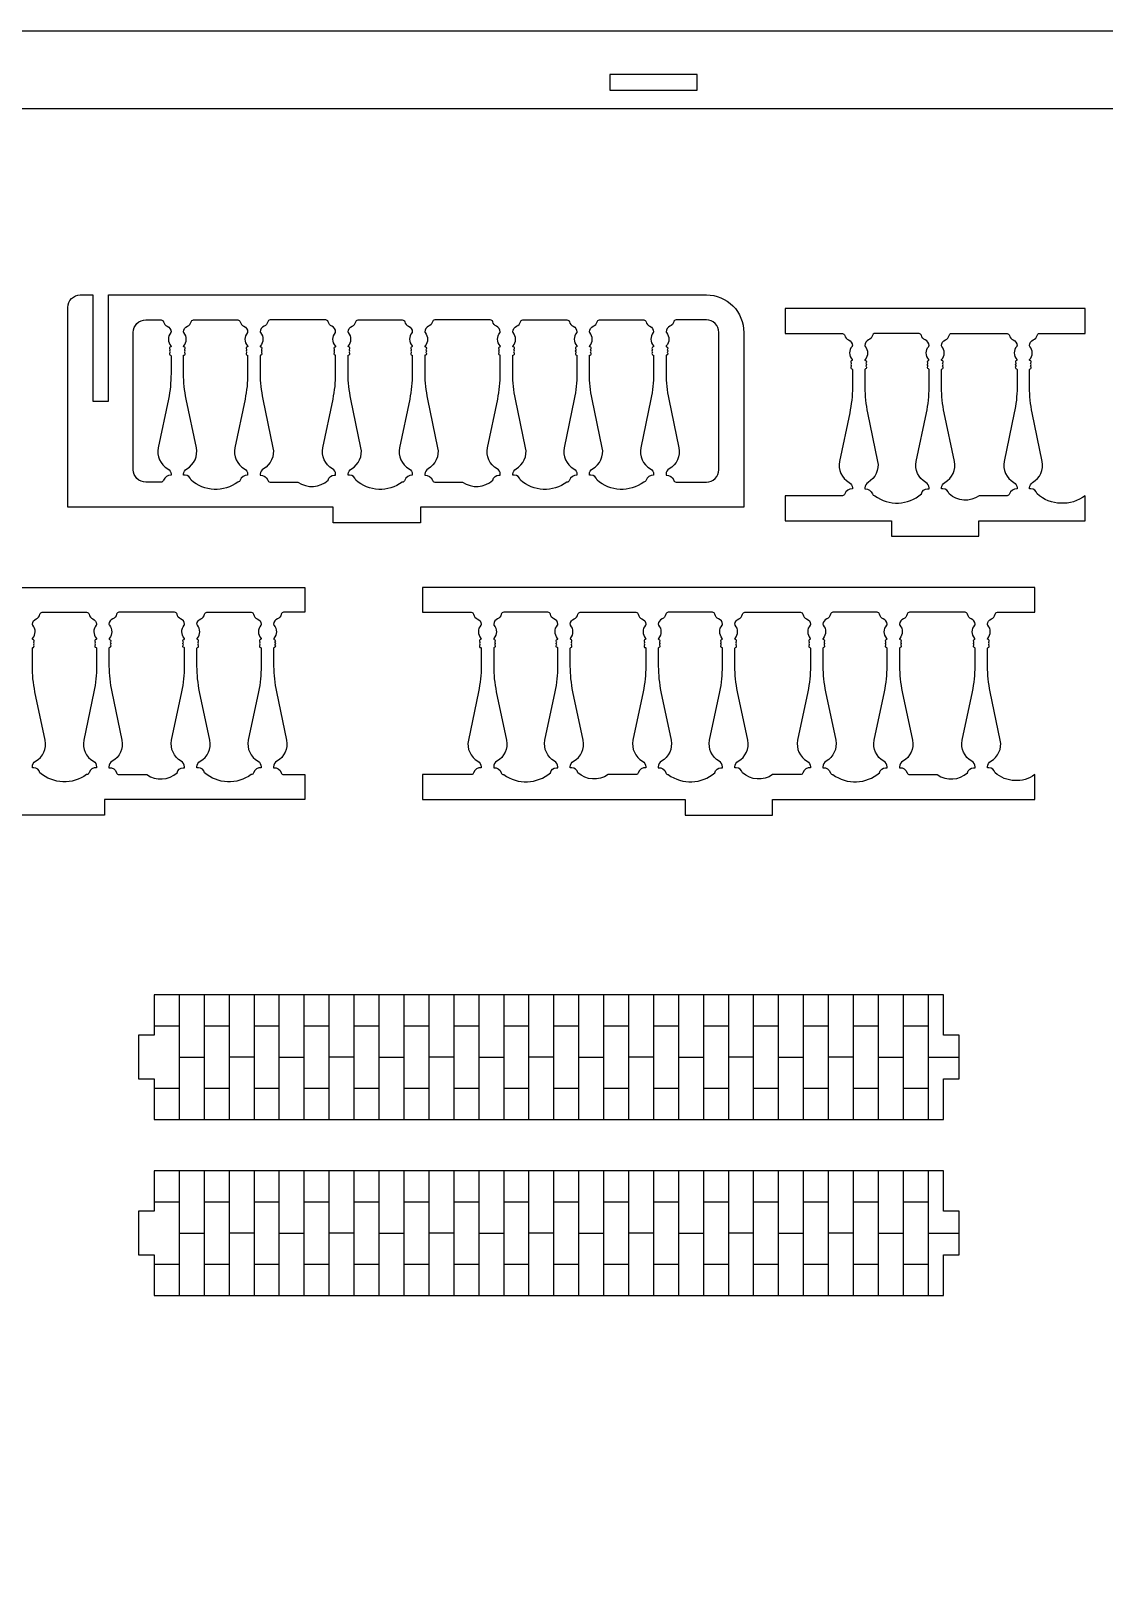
# Model space of a CAD drawing. Extents: x 9656 to 9770, y 1091 to 1154.
# Drawn here: x 9693.84 to 9702.44, y 1126.29 to 1138.64 of the extents above; entities that cross this region are included whole.
import ezdxf

# ---------------------------------------------------------------- set-up
doc = ezdxf.new("R2010")
doc.units = 0
doc.header["$MEASUREMENT"] = 0
doc.layers.add('LAYER_1', color=18, linetype='CONTINUOUS')

msp = doc.modelspace()

# ---------------------------------------------------------------- linework, layer by layer
at = {"layer": 'LAYER_1'}
for points in [[(9686.142, 1138.014), (9686.142, 1126.289), (9685.517, 1126.289), (9685.517, 1138.639), (9712.142, 1138.639), (9712.142, 1126.289), (9711.517, 1126.289), (9711.517, 1138.014)], [(9698.48, 1138.164), (9699.18, 1138.164), (9699.18, 1138.289), (9698.48, 1138.289)], [(9701.155, 1130.916), (9694.83, 1130.916), (9694.83, 1130.591), (9694.705, 1130.591), (9694.705, 1130.241), (9694.83, 1130.241), (9694.83, 1129.916), (9701.155, 1129.916), (9701.155, 1130.241), (9701.28, 1130.241), (9701.28, 1130.591), (9701.155, 1130.591)], [(9701.155, 1129.506), (9694.83, 1129.506), (9694.83, 1129.181), (9694.705, 1129.181), (9694.705, 1128.831), (9694.83, 1128.831), (9694.83, 1128.506), (9701.155, 1128.506), (9701.155, 1128.831), (9701.28, 1128.831), (9701.28, 1129.181), (9701.155, 1129.181)]]:
    msp.add_lwpolyline(points, close=True, dxfattribs=at)
for points in [[(9694.238, 1136.523), (9694.338, 1136.523), (9694.338, 1135.673), (9694.463, 1135.673), (9694.463, 1136.523), (9699.254, 1136.523, -0.414214), (9699.554, 1136.223), (9699.554, 1134.823), (9696.963, 1134.823), (9696.963, 1134.698), (9696.263, 1134.698), (9696.263, 1134.823), (9694.138, 1134.823), (9694.138, 1136.423, -0.414214)], [(9702.29, 1134.714), (9702.29, 1134.914, -0.352171), (9701.903, 1134.929, 0.352171), (9701.854, 1134.969), (9701.843, 1134.969), (9701.843, 1134.977, -0.272519), (9701.868, 1135.021, 0.328849), (9701.945, 1135.189), (9701.864, 1135.578, -0.051698), (9701.843, 1135.783), (9701.843, 1135.926, -0.366837), (9701.847, 1135.931, 0.600564), (9701.853, 1135.95, -0.39765), (9701.853, 1135.957, 0.39765), (9701.853, 1135.972, -0.39765), (9701.853, 1135.979, 0.594353), (9701.847, 1135.997, -0.584261), (9701.844, 1136.005, 0.375636), (9701.845, 1136.111, -0.187098), (9701.843, 1136.118, -0.294683), (9701.873, 1136.163, 0.244569), (9701.903, 1136.198, -0.352171), (9701.923, 1136.214), (9702.29, 1136.214), (9702.29, 1136.414), (9699.886, 1136.414), (9699.886, 1136.214), (9700.344, 1136.214, -0.352171), (9700.363, 1136.198, 0.244569), (9700.393, 1136.163, -0.294683), (9700.424, 1136.118, -0.187098), (9700.421, 1136.111, 0.375636), (9700.422, 1136.005, -0.584261), (9700.419, 1135.997, 0.594353), (9700.413, 1135.979, -0.39765), (9700.413, 1135.972, 0.39765), (9700.413, 1135.957, -0.39765), (9700.413, 1135.95, 0.600564), (9700.419, 1135.931, -0.366837), (9700.424, 1135.926), (9700.424, 1135.783, -0.051698), (9700.402, 1135.578), (9700.321, 1135.189, 0.328849), (9700.398, 1135.021, -0.272519), (9700.424, 1134.977), (9700.424, 1134.969, 0.352171), (9700.363, 1134.929, -0.352171), (9700.344, 1134.914), (9699.886, 1134.914), (9699.886, 1134.714), (9700.738, 1134.714), (9700.738, 1134.589), (9701.438, 1134.589), (9701.438, 1134.714)], [(9694.94, 1135.13, -0.272519), (9694.965, 1135.087), (9694.965, 1135.078, 0.352171), (9694.905, 1135.039, -0.352171), (9694.885, 1135.023), (9694.763, 1135.023, -0.414214), (9694.663, 1135.123), (9694.663, 1136.223, -0.414214), (9694.763, 1136.323), (9694.885, 1136.323, -0.352171), (9694.905, 1136.308, 0.244569), (9694.935, 1136.272, -0.294683), (9694.965, 1136.227, -0.187098), (9694.963, 1136.221, 0.375636), (9694.964, 1136.115, -0.584261), (9694.961, 1136.106, 0.594353), (9694.955, 1136.088, -0.39765), (9694.955, 1136.081, 0.39765), (9694.955, 1136.066, -0.39765), (9694.955, 1136.059, 0.600564), (9694.961, 1136.041, -0.366837), (9694.965, 1136.036), (9694.965, 1135.893, -0.051698), (9694.944, 1135.688), (9694.863, 1135.299, 0.328849)], [(9695.5, 1136.323, -0.352171), (9695.519, 1136.308, 0.244569), (9695.549, 1136.272, -0.294683), (9695.579, 1136.227, -0.187098), (9695.577, 1136.221, 0.375636), (9695.578, 1136.115, -0.584261), (9695.575, 1136.106, 0.594353), (9695.569, 1136.088, -0.39765), (9695.569, 1136.081, 0.39765), (9695.569, 1136.066, -0.39765), (9695.569, 1136.059, 0.600564), (9695.575, 1136.041, -0.366837), (9695.579, 1136.036), (9695.579, 1135.893, -0.051698), (9695.558, 1135.688), (9695.477, 1135.299, 0.328849), (9695.554, 1135.13, -0.272519), (9695.579, 1135.087), (9695.579, 1135.078, 0.352171), (9695.519, 1135.039, -0.352171), (9695.5, 1135.023, -0.352171), (9695.126, 1135.039, 0.352171), (9695.077, 1135.078), (9695.065, 1135.078), (9695.065, 1135.087, -0.272519), (9695.091, 1135.13, 0.328849), (9695.168, 1135.299), (9695.087, 1135.688, -0.051698), (9695.065, 1135.893), (9695.065, 1136.036, -0.366837), (9695.069, 1136.041, 0.600564), (9695.076, 1136.059, -0.39765), (9695.076, 1136.066, 0.39765), (9695.076, 1136.081, -0.39765), (9695.076, 1136.088, 0.594353), (9695.07, 1136.106, -0.584261), (9695.067, 1136.115, 0.375636), (9695.068, 1136.221, -0.187098), (9695.065, 1136.227, -0.294683), (9695.096, 1136.272, 0.244569), (9695.126, 1136.308, -0.352171), (9695.145, 1136.323)], [(9695.982, 1135.023, 0.352171), (9696.224, 1135.039, -0.352171), (9696.273, 1135.078), (9696.284, 1135.078), (9696.284, 1135.087, 0.272519), (9696.259, 1135.13, -0.328849), (9696.181, 1135.299), (9696.263, 1135.688, 0.051698), (9696.284, 1135.893), (9696.284, 1136.036, 0.366837), (9696.28, 1136.041, -0.600564), (9696.274, 1136.059, 0.39765), (9696.274, 1136.066, -0.39765), (9696.274, 1136.081, 0.39765), (9696.274, 1136.088, -0.594353), (9696.28, 1136.106, 0.584261), (9696.283, 1136.115, -0.375636), (9696.282, 1136.221, 0.187098), (9696.284, 1136.227, 0.294683), (9696.254, 1136.272, -0.244569), (9696.224, 1136.308, 0.352171), (9696.204, 1136.323), (9695.759, 1136.323, 0.352171), (9695.74, 1136.308, -0.244569), (9695.71, 1136.272, 0.294683), (9695.679, 1136.227, 0.187098), (9695.682, 1136.221, -0.375636), (9695.681, 1136.115, 0.584261), (9695.684, 1136.106, -0.594353), (9695.69, 1136.088, 0.39765), (9695.69, 1136.081, -0.39765), (9695.69, 1136.066, 0.39765), (9695.69, 1136.059, -0.600564), (9695.684, 1136.041, 0.366837), (9695.679, 1136.036), (9695.679, 1135.893, 0.051698), (9695.701, 1135.688), (9695.782, 1135.299, -0.328849), (9695.705, 1135.13, 0.272519), (9695.679, 1135.087), (9695.679, 1135.078, -0.352171), (9695.74, 1135.039, 0.352171), (9695.759, 1135.023)], [(9696.818, 1136.323, -0.352171), (9696.838, 1136.308, 0.244569), (9696.868, 1136.272, -0.294683), (9696.898, 1136.227, -0.187098), (9696.896, 1136.221, 0.375636), (9696.897, 1136.115, -0.584261), (9696.894, 1136.106, 0.594353), (9696.888, 1136.088, -0.39765), (9696.888, 1136.081, 0.39765), (9696.888, 1136.066, -0.39765), (9696.888, 1136.059, 0.600564), (9696.894, 1136.041, -0.366837), (9696.898, 1136.036), (9696.898, 1135.893, -0.051698), (9696.877, 1135.688), (9696.796, 1135.299, 0.328849), (9696.873, 1135.13, -0.272519), (9696.898, 1135.087), (9696.898, 1135.078, 0.352171), (9696.838, 1135.039, -0.352171), (9696.818, 1135.023, -0.352171), (9696.445, 1135.039, 0.352171), (9696.396, 1135.078), (9696.384, 1135.078), (9696.384, 1135.087, -0.272519), (9696.41, 1135.13, 0.328849), (9696.487, 1135.299), (9696.406, 1135.688, -0.051698), (9696.384, 1135.893), (9696.384, 1136.036, -0.366837), (9696.388, 1136.041, 0.600564), (9696.395, 1136.059, -0.39765), (9696.395, 1136.066, 0.39765), (9696.395, 1136.081, -0.39765), (9696.395, 1136.088, 0.594353), (9696.389, 1136.106, -0.584261), (9696.386, 1136.115, 0.375636), (9696.387, 1136.221, -0.187098), (9696.384, 1136.227, -0.294683), (9696.415, 1136.272, 0.244569), (9696.445, 1136.308, -0.352171), (9696.464, 1136.323)], [(9697.301, 1135.023, 0.352171), (9697.543, 1135.039, -0.352171), (9697.592, 1135.078), (9697.603, 1135.078), (9697.603, 1135.087, 0.272519), (9697.577, 1135.13, -0.328849), (9697.5, 1135.299), (9697.582, 1135.688, 0.051698), (9697.603, 1135.893), (9697.603, 1136.036, 0.366837), (9697.599, 1136.041, -0.600564), (9697.593, 1136.059, 0.39765), (9697.593, 1136.066, -0.39765), (9697.593, 1136.081, 0.39765), (9697.593, 1136.088, -0.594353), (9697.599, 1136.106, 0.584261), (9697.602, 1136.115, -0.375636), (9697.601, 1136.221, 0.187098), (9697.603, 1136.227, 0.294683), (9697.572, 1136.272, -0.244569), (9697.543, 1136.308, 0.352171), (9697.523, 1136.323), (9697.078, 1136.323, 0.352171), (9697.059, 1136.308, -0.244569), (9697.029, 1136.272, 0.294683), (9696.998, 1136.227, 0.187098), (9697.001, 1136.221, -0.375636), (9697, 1136.115, 0.584261), (9697.003, 1136.106, -0.594353), (9697.009, 1136.088, 0.39765), (9697.009, 1136.081, -0.39765), (9697.009, 1136.066, 0.39765), (9697.009, 1136.059, -0.600564), (9697.003, 1136.041, 0.366837), (9696.998, 1136.036), (9696.998, 1135.893, 0.051698), (9697.02, 1135.688), (9697.101, 1135.299, -0.328849), (9697.024, 1135.13, 0.272519), (9696.998, 1135.087), (9696.998, 1135.078, -0.352171), (9697.059, 1135.039, 0.352171), (9697.078, 1135.023)], [(9698.157, 1136.308, 0.244569), (9698.187, 1136.272, -0.294683), (9698.217, 1136.227, -0.187098), (9698.215, 1136.221, 0.375636), (9698.216, 1136.115, -0.584261), (9698.213, 1136.106, 0.594353), (9698.207, 1136.088, -0.39765), (9698.207, 1136.081, 0.39765), (9698.207, 1136.066, -0.39765), (9698.207, 1136.059, 0.600564), (9698.213, 1136.041, -0.366837), (9698.217, 1136.036), (9698.217, 1135.893, -0.051698), (9698.196, 1135.688), (9698.115, 1135.299, 0.328849), (9698.192, 1135.13, -0.272519), (9698.217, 1135.087), (9698.217, 1135.078, 0.352171), (9698.157, 1135.039, -0.352171), (9698.137, 1135.023, -0.352171), (9697.764, 1135.039, 0.352171), (9697.715, 1135.078), (9697.703, 1135.078), (9697.703, 1135.087, -0.272519), (9697.729, 1135.13, 0.328849), (9697.806, 1135.299), (9697.724, 1135.688, -0.051698), (9697.703, 1135.893), (9697.703, 1136.036, -0.366837), (9697.707, 1136.041, 0.600564), (9697.714, 1136.059, -0.39765), (9697.714, 1136.066, 0.39765), (9697.714, 1136.081, -0.39765), (9697.714, 1136.088, 0.594353), (9697.708, 1136.106, -0.584261), (9697.705, 1136.115, 0.375636), (9697.706, 1136.221, -0.187098), (9697.703, 1136.227, -0.294683), (9697.734, 1136.272, 0.244569), (9697.764, 1136.308, -0.352171), (9697.783, 1136.323), (9698.137, 1136.323, -0.352171)], [(9698.32, 1136.221, -0.187098), (9698.317, 1136.227, -0.294683), (9698.348, 1136.272, 0.244569), (9698.378, 1136.308, -0.352171), (9698.397, 1136.323), (9698.752, 1136.323, -0.352171), (9698.771, 1136.308, 0.244569), (9698.801, 1136.272, -0.294683), (9698.831, 1136.227, -0.187098), (9698.829, 1136.221, 0.375636), (9698.83, 1136.115, -0.584261), (9698.827, 1136.106, 0.594353), (9698.821, 1136.088, -0.39765), (9698.821, 1136.081, 0.39765), (9698.821, 1136.066, -0.39765), (9698.821, 1136.059, 0.600564), (9698.827, 1136.041, -0.366837), (9698.831, 1136.036), (9698.831, 1135.893, -0.051698), (9698.81, 1135.688), (9698.729, 1135.299, 0.328849), (9698.806, 1135.13, -0.272519), (9698.831, 1135.087), (9698.831, 1135.078, 0.352171), (9698.771, 1135.039, -0.352171), (9698.752, 1135.023, -0.352171), (9698.378, 1135.039, 0.352171), (9698.329, 1135.078), (9698.317, 1135.078), (9698.317, 1135.087, -0.272519), (9698.343, 1135.13, 0.328849), (9698.42, 1135.299), (9698.339, 1135.688, -0.051698), (9698.317, 1135.893), (9698.317, 1136.036, -0.366837), (9698.322, 1136.041, 0.600564), (9698.328, 1136.059, -0.39765), (9698.328, 1136.066, 0.39765), (9698.328, 1136.081, -0.39765), (9698.328, 1136.088, 0.594353), (9698.322, 1136.106, -0.584261), (9698.319, 1136.115, 0.375636)], [(9698.931, 1136.227, 0.187098), (9698.934, 1136.221, -0.375636), (9698.933, 1136.115, 0.584261), (9698.936, 1136.106, -0.594353), (9698.942, 1136.088, 0.39765), (9698.942, 1136.081, -0.39765), (9698.942, 1136.066, 0.39765), (9698.942, 1136.059, -0.600564), (9698.936, 1136.041, 0.366837), (9698.931, 1136.036), (9698.931, 1135.893, 0.051698), (9698.953, 1135.688), (9699.034, 1135.299, -0.328849), (9698.957, 1135.13, 0.272519), (9698.931, 1135.087), (9698.931, 1135.078, -0.352171), (9698.992, 1135.039, 0.352171), (9699.011, 1135.023), (9699.254, 1135.023, 0.414214), (9699.354, 1135.123), (9699.354, 1136.223, 0.414214), (9699.254, 1136.323), (9699.011, 1136.323, 0.352171), (9698.992, 1136.308, -0.244569), (9698.962, 1136.272, 0.294683)], [(9700.958, 1136.214), (9700.604, 1136.214, 0.352171), (9700.584, 1136.198, -0.244569), (9700.554, 1136.163, 0.294683), (9700.524, 1136.118, 0.187098), (9700.526, 1136.111, -0.375636), (9700.525, 1136.005, 0.584261), (9700.528, 1135.997, -0.594353), (9700.534, 1135.979, 0.39765), (9700.534, 1135.972, -0.39765), (9700.534, 1135.957, 0.39765), (9700.534, 1135.95, -0.600564), (9700.528, 1135.931, 0.366837), (9700.524, 1135.926), (9700.524, 1135.783, 0.051698), (9700.545, 1135.578), (9700.626, 1135.189, -0.328849), (9700.549, 1135.021, 0.272519), (9700.524, 1134.977), (9700.524, 1134.969, -0.352171), (9700.584, 1134.929, 0.352171), (9700.604, 1134.914, 0.352171), (9700.977, 1134.929, -0.352171), (9701.026, 1134.969), (9701.038, 1134.969), (9701.038, 1134.977, 0.272519), (9701.012, 1135.021, -0.328849), (9700.935, 1135.189), (9701.017, 1135.578, 0.051698), (9701.038, 1135.783), (9701.038, 1135.926, 0.366837), (9701.034, 1135.931, -0.600564), (9701.027, 1135.95, 0.39765), (9701.027, 1135.957, -0.39765), (9701.027, 1135.972, 0.39765), (9701.027, 1135.979, -0.594353), (9701.033, 1135.997, 0.584261), (9701.036, 1136.005, -0.375636), (9701.035, 1136.111, 0.187098), (9701.038, 1136.118, 0.294683), (9701.007, 1136.163, -0.244569), (9700.977, 1136.198, 0.352171)], [(9701.44, 1134.914, -0.352171), (9701.198, 1134.929, 0.352171), (9701.149, 1134.969), (9701.138, 1134.969), (9701.138, 1134.977, -0.272519), (9701.164, 1135.021, 0.328849), (9701.241, 1135.189), (9701.159, 1135.578, -0.051698), (9701.138, 1135.783), (9701.138, 1135.926, -0.366837), (9701.142, 1135.931, 0.600564), (9701.148, 1135.95, -0.39765), (9701.148, 1135.957, 0.39765), (9701.148, 1135.972, -0.39765), (9701.148, 1135.979, 0.594353), (9701.142, 1135.997, -0.584261), (9701.139, 1136.005, 0.375636), (9701.14, 1136.111, -0.187098), (9701.138, 1136.118, -0.294683), (9701.169, 1136.163, 0.244569), (9701.198, 1136.198, -0.352171), (9701.218, 1136.214), (9701.663, 1136.214, -0.352171), (9701.682, 1136.198, 0.244569), (9701.712, 1136.163, -0.294683), (9701.743, 1136.118, -0.187098), (9701.74, 1136.111, 0.375636), (9701.741, 1136.005, -0.584261), (9701.738, 1135.997, 0.594353), (9701.732, 1135.979, -0.39765), (9701.732, 1135.972, 0.39765), (9701.732, 1135.957, -0.39765), (9701.732, 1135.95, 0.600564), (9701.738, 1135.931, -0.366837), (9701.743, 1135.926), (9701.743, 1135.783, -0.051698), (9701.721, 1135.578), (9701.64, 1135.189, 0.328849), (9701.717, 1135.021, -0.272519), (9701.743, 1134.977), (9701.743, 1134.969, 0.352171), (9701.682, 1134.929, -0.352171), (9701.663, 1134.914)], [(9699.083, 1132.48), (9699.083, 1132.355), (9699.783, 1132.355), (9699.783, 1132.48), (9701.886, 1132.48), (9701.886, 1132.68, -0.352171), (9701.567, 1132.695, 0.352171), (9701.518, 1132.735), (9701.507, 1132.735), (9701.507, 1132.743, -0.272519), (9701.532, 1132.787, 0.328849), (9701.609, 1132.955), (9701.528, 1133.344, -0.051698), (9701.507, 1133.549), (9701.507, 1133.692, -0.366837), (9701.511, 1133.697, 0.600564), (9701.517, 1133.716, -0.39765), (9701.517, 1133.722, 0.39765), (9701.517, 1133.738, -0.39765), (9701.517, 1133.744, 0.594353), (9701.511, 1133.763, -0.584261), (9701.508, 1133.771, 0.375636), (9701.509, 1133.877, -0.187098), (9701.507, 1133.884, -0.294683), (9701.537, 1133.928, 0.244569), (9701.567, 1133.964, -0.352171), (9701.586, 1133.98), (9701.886, 1133.98), (9701.886, 1134.18), (9696.979, 1134.18), (9696.979, 1133.98), (9697.37, 1133.98, -0.352171), (9697.389, 1133.964, 0.244569), (9697.419, 1133.928, -0.294683), (9697.45, 1133.884, -0.187098), (9697.447, 1133.877, 0.375636), (9697.448, 1133.771, -0.584261), (9697.445, 1133.763, 0.594353), (9697.439, 1133.744, -0.39765), (9697.439, 1133.738, 0.39765), (9697.439, 1133.722, -0.39765), (9697.439, 1133.716, 0.600564), (9697.446, 1133.697, -0.366837), (9697.45, 1133.692), (9697.45, 1133.549, -0.051698), (9697.428, 1133.344), (9697.347, 1132.955, 0.328849), (9697.424, 1132.787, -0.272519), (9697.45, 1132.743), (9697.45, 1132.735, 0.352171), (9697.389, 1132.695, -0.352171), (9697.37, 1132.68), (9696.979, 1132.68), (9696.979, 1132.48)], [(9694.288, 1133.98, -0.352171), (9694.308, 1133.964, 0.244569), (9694.338, 1133.928, -0.294683), (9694.368, 1133.884, -0.187098), (9694.366, 1133.877, 0.375636), (9694.367, 1133.771, -0.584261), (9694.364, 1133.763, 0.594353), (9694.358, 1133.744, -0.39765), (9694.358, 1133.738, 0.39765), (9694.358, 1133.722, -0.39765), (9694.358, 1133.716, 0.600564), (9694.364, 1133.697, -0.366837), (9694.368, 1133.692), (9694.368, 1133.549, -0.051698), (9694.347, 1133.344), (9694.266, 1132.955, 0.328849), (9694.343, 1132.787, -0.272519), (9694.368, 1132.743), (9694.368, 1132.735, 0.352171), (9694.308, 1132.695, -0.352171), (9694.288, 1132.68, -0.352171), (9693.915, 1132.695, 0.352171), (9693.866, 1132.735), (9693.854, 1132.735), (9693.854, 1132.743, -0.272519), (9693.88, 1132.787, 0.328849), (9693.957, 1132.955), (9693.875, 1133.344, -0.051698), (9693.854, 1133.549), (9693.854, 1133.692, -0.366837), (9693.858, 1133.697, 0.600564), (9693.865, 1133.716, -0.39765), (9693.865, 1133.722, 0.39765), (9693.865, 1133.738, -0.39765), (9693.865, 1133.744, 0.594353), (9693.859, 1133.763, -0.584261), (9693.856, 1133.771, 0.375636), (9693.857, 1133.877, -0.187098), (9693.854, 1133.884, -0.294683), (9693.885, 1133.928, 0.244569), (9693.915, 1133.964, -0.352171), (9693.934, 1133.98)], [(9694.771, 1132.68, 0.352171), (9695.013, 1132.695, -0.352171), (9695.062, 1132.735), (9695.073, 1132.735), (9695.073, 1132.743, 0.272519), (9695.047, 1132.787, -0.328849), (9694.97, 1132.955), (9695.052, 1133.344, 0.051698), (9695.073, 1133.549), (9695.073, 1133.692, 0.366837), (9695.069, 1133.697, -0.600564), (9695.063, 1133.716, 0.39765), (9695.063, 1133.722, -0.39765), (9695.063, 1133.738, 0.39765), (9695.063, 1133.744, -0.594353), (9695.069, 1133.763, 0.584261), (9695.072, 1133.771, -0.375636), (9695.071, 1133.877, 0.187098), (9695.073, 1133.884, 0.294683), (9695.042, 1133.928, -0.244569), (9695.013, 1133.964, 0.352171), (9694.993, 1133.98), (9694.548, 1133.98, 0.352171), (9694.529, 1133.964, -0.244569), (9694.499, 1133.928, 0.294683), (9694.468, 1133.884, 0.187098), (9694.471, 1133.877, -0.375636), (9694.47, 1133.771, 0.584261), (9694.473, 1133.763, -0.594353), (9694.479, 1133.744, 0.39765), (9694.479, 1133.738, -0.39765), (9694.479, 1133.722, 0.39765), (9694.479, 1133.716, -0.600564), (9694.472, 1133.697, 0.366837), (9694.468, 1133.692), (9694.468, 1133.549, 0.051698), (9694.49, 1133.344), (9694.571, 1132.955, -0.328849), (9694.494, 1132.787, 0.272519), (9694.468, 1132.743), (9694.468, 1132.735, -0.352171), (9694.529, 1132.695, 0.352171), (9694.548, 1132.68)], [(9695.607, 1133.98, -0.352171), (9695.627, 1133.964, 0.244569), (9695.656, 1133.928, -0.294683), (9695.687, 1133.884, -0.187098), (9695.685, 1133.877, 0.375636), (9695.686, 1133.771, -0.584261), (9695.683, 1133.763, 0.594353), (9695.677, 1133.744, -0.39765), (9695.677, 1133.738, 0.39765), (9695.677, 1133.722, -0.39765), (9695.677, 1133.716, 0.600564), (9695.683, 1133.697, -0.366837), (9695.687, 1133.692), (9695.687, 1133.549, -0.051698), (9695.666, 1133.344), (9695.584, 1132.955, 0.328849), (9695.662, 1132.787, -0.272519), (9695.687, 1132.743), (9695.687, 1132.735, 0.352171), (9695.627, 1132.695, -0.352171), (9695.607, 1132.68, -0.352171), (9695.233, 1132.695, 0.352171), (9695.185, 1132.735), (9695.173, 1132.735), (9695.173, 1132.743, -0.272519), (9695.199, 1132.787, 0.328849), (9695.276, 1132.955), (9695.194, 1133.344, -0.051698), (9695.173, 1133.549), (9695.173, 1133.692, -0.366837), (9695.177, 1133.697, 0.600564), (9695.183, 1133.716, -0.39765), (9695.183, 1133.722, 0.39765), (9695.183, 1133.738, -0.39765), (9695.183, 1133.744, 0.594353), (9695.178, 1133.763, -0.584261), (9695.175, 1133.771, 0.375636), (9695.176, 1133.877, -0.187098), (9695.173, 1133.884, -0.294683), (9695.204, 1133.928, 0.244569), (9695.233, 1133.964, -0.352171), (9695.253, 1133.98)], [(9697.984, 1133.98), (9697.63, 1133.98, 0.352171), (9697.61, 1133.964, -0.244569), (9697.581, 1133.928, 0.294683), (9697.55, 1133.884, 0.187098), (9697.552, 1133.877, -0.375636), (9697.551, 1133.771, 0.584261), (9697.554, 1133.763, -0.594353), (9697.56, 1133.744, 0.39765), (9697.56, 1133.738, -0.39765), (9697.56, 1133.722, 0.39765), (9697.56, 1133.716, -0.600564), (9697.554, 1133.697, 0.366837), (9697.55, 1133.692), (9697.55, 1133.549, 0.051698), (9697.571, 1133.344), (9697.653, 1132.955, -0.328849), (9697.575, 1132.787, 0.272519), (9697.55, 1132.743), (9697.55, 1132.735, -0.352171), (9697.61, 1132.695, 0.352171), (9697.63, 1132.68, 0.352171), (9698.004, 1132.695, -0.352171), (9698.052, 1132.735), (9698.064, 1132.735), (9698.064, 1132.743, 0.272519), (9698.038, 1132.787, -0.328849), (9697.961, 1132.955), (9698.043, 1133.344, 0.051698), (9698.064, 1133.549), (9698.064, 1133.692, 0.366837), (9698.06, 1133.697, -0.600564), (9698.054, 1133.716, 0.39765), (9698.054, 1133.722, -0.39765), (9698.054, 1133.738, 0.39765), (9698.054, 1133.744, -0.594353), (9698.059, 1133.763, 0.584261), (9698.062, 1133.771, -0.375636), (9698.061, 1133.877, 0.187098), (9698.064, 1133.884, 0.294683), (9698.033, 1133.928, -0.244569), (9698.004, 1133.964, 0.352171)], [(9698.466, 1132.68, -0.352171), (9698.224, 1132.695, 0.352171), (9698.175, 1132.735), (9698.164, 1132.735), (9698.164, 1132.743, -0.272519), (9698.19, 1132.787, 0.328849), (9698.267, 1132.955), (9698.185, 1133.344, -0.051698), (9698.164, 1133.549), (9698.164, 1133.692, -0.366837), (9698.168, 1133.697, 0.600564), (9698.174, 1133.716, -0.39765), (9698.174, 1133.722, 0.39765), (9698.174, 1133.738, -0.39765), (9698.174, 1133.744, 0.594353), (9698.168, 1133.763, -0.584261), (9698.165, 1133.771, 0.375636), (9698.166, 1133.877, -0.187098), (9698.164, 1133.884, -0.294683), (9698.195, 1133.928, 0.244569), (9698.224, 1133.964, -0.352171), (9698.244, 1133.98), (9698.689, 1133.98, -0.352171), (9698.708, 1133.964, 0.244569), (9698.738, 1133.928, -0.294683), (9698.769, 1133.884, -0.187098), (9698.766, 1133.877, 0.375636), (9698.767, 1133.771, -0.584261), (9698.764, 1133.763, 0.594353), (9698.758, 1133.744, -0.39765), (9698.758, 1133.738, 0.39765), (9698.758, 1133.722, -0.39765), (9698.758, 1133.716, 0.600564), (9698.765, 1133.697, -0.366837), (9698.769, 1133.692), (9698.769, 1133.549, -0.051698), (9698.747, 1133.344), (9698.666, 1132.955, 0.328849), (9698.743, 1132.787, -0.272519), (9698.769, 1132.743), (9698.769, 1132.735, 0.352171), (9698.708, 1132.695, -0.352171), (9698.689, 1132.68)], [(9699.303, 1133.98), (9698.949, 1133.98, 0.352171), (9698.929, 1133.964, -0.244569), (9698.899, 1133.928, 0.294683), (9698.869, 1133.884, 0.187098), (9698.871, 1133.877, -0.375636), (9698.87, 1133.771, 0.584261), (9698.873, 1133.763, -0.594353), (9698.879, 1133.744, 0.39765), (9698.879, 1133.738, -0.39765), (9698.879, 1133.722, 0.39765), (9698.879, 1133.716, -0.600564), (9698.873, 1133.697, 0.366837), (9698.869, 1133.692), (9698.869, 1133.549, 0.051698), (9698.89, 1133.344), (9698.971, 1132.955, -0.328849), (9698.894, 1132.787, 0.272519), (9698.869, 1132.743), (9698.869, 1132.735, -0.352171), (9698.929, 1132.695, 0.352171), (9698.949, 1132.68, 0.352171), (9699.322, 1132.695, -0.352171), (9699.371, 1132.735), (9699.383, 1132.735), (9699.383, 1132.743, 0.272519), (9699.357, 1132.787, -0.328849), (9699.28, 1132.955), (9699.362, 1133.344, 0.051698), (9699.383, 1133.549), (9699.383, 1133.692, 0.366837), (9699.379, 1133.697, -0.600564), (9699.372, 1133.716, 0.39765), (9699.372, 1133.722, -0.39765), (9699.372, 1133.738, 0.39765), (9699.372, 1133.744, -0.594353), (9699.378, 1133.763, 0.584261), (9699.381, 1133.771, -0.375636), (9699.38, 1133.877, 0.187098), (9699.383, 1133.884, 0.294683), (9699.352, 1133.928, -0.244569), (9699.322, 1133.964, 0.352171)], [(9699.785, 1132.68, -0.352171), (9699.543, 1132.695, 0.352171), (9699.494, 1132.735), (9699.483, 1132.735), (9699.483, 1132.743, -0.272519), (9699.509, 1132.787, 0.328849), (9699.586, 1132.955), (9699.504, 1133.344, -0.051698), (9699.483, 1133.549), (9699.483, 1133.692, -0.366837), (9699.487, 1133.697, 0.600564), (9699.493, 1133.716, -0.39765), (9699.493, 1133.722, 0.39765), (9699.493, 1133.738, -0.39765), (9699.493, 1133.744, 0.594353), (9699.487, 1133.763, -0.584261), (9699.484, 1133.771, 0.375636), (9699.485, 1133.877, -0.187098), (9699.483, 1133.884, -0.294683), (9699.514, 1133.928, 0.244569), (9699.543, 1133.964, -0.352171), (9699.563, 1133.98), (9700.008, 1133.98, -0.352171), (9700.027, 1133.964, 0.244569), (9700.057, 1133.928, -0.294683), (9700.088, 1133.884, -0.187098), (9700.085, 1133.877, 0.375636), (9700.086, 1133.771, -0.584261), (9700.083, 1133.763, 0.594353), (9700.077, 1133.744, -0.39765), (9700.077, 1133.738, 0.39765), (9700.077, 1133.722, -0.39765), (9700.077, 1133.716, 0.600564), (9700.083, 1133.697, -0.366837), (9700.088, 1133.692), (9700.088, 1133.549, -0.051698), (9700.066, 1133.344), (9699.985, 1132.955, 0.328849), (9700.062, 1132.787, -0.272519), (9700.088, 1132.743), (9700.088, 1132.735, 0.352171), (9700.027, 1132.695, -0.352171), (9700.008, 1132.68)], [(9700.622, 1133.98), (9700.268, 1133.98, 0.352171), (9700.248, 1133.964, -0.244569), (9700.218, 1133.928, 0.294683), (9700.188, 1133.884, 0.187098), (9700.19, 1133.877, -0.375636), (9700.189, 1133.771, 0.584261), (9700.192, 1133.763, -0.594353), (9700.198, 1133.744, 0.39765), (9700.198, 1133.738, -0.39765), (9700.198, 1133.722, 0.39765), (9700.198, 1133.716, -0.600564), (9700.192, 1133.697, 0.366837), (9700.188, 1133.692), (9700.188, 1133.549, 0.051698), (9700.209, 1133.344), (9700.29, 1132.955, -0.328849), (9700.213, 1132.787, 0.272519), (9700.188, 1132.743), (9700.188, 1132.735, -0.352171), (9700.248, 1132.695, 0.352171), (9700.268, 1132.68, 0.352171), (9700.641, 1132.695, -0.352171), (9700.69, 1132.735), (9700.702, 1132.735), (9700.702, 1132.743, 0.272519), (9700.676, 1132.787, -0.328849), (9700.599, 1132.955), (9700.68, 1133.344, 0.051698), (9700.702, 1133.549), (9700.702, 1133.692, 0.366837), (9700.698, 1133.697, -0.600564), (9700.691, 1133.716, 0.39765), (9700.691, 1133.722, -0.39765), (9700.691, 1133.738, 0.39765), (9700.691, 1133.744, -0.594353), (9700.697, 1133.763, 0.584261), (9700.7, 1133.771, -0.375636), (9700.699, 1133.877, 0.187098), (9700.702, 1133.884, 0.294683), (9700.671, 1133.928, -0.244569), (9700.641, 1133.964, 0.352171)], [(9701.104, 1132.68, 0.352171), (9701.346, 1132.695, -0.352171), (9701.395, 1132.735), (9701.407, 1132.735), (9701.407, 1132.743, 0.272519), (9701.381, 1132.787, -0.328849), (9701.304, 1132.955), (9701.385, 1133.344, 0.051698), (9701.407, 1133.549), (9701.407, 1133.692, 0.366837), (9701.402, 1133.697, -0.600564), (9701.396, 1133.716, 0.39765), (9701.396, 1133.722, -0.39765), (9701.396, 1133.738, 0.39765), (9701.396, 1133.744, -0.594353), (9701.402, 1133.763, 0.584261), (9701.405, 1133.771, -0.375636), (9701.404, 1133.877, 0.187098), (9701.407, 1133.884, 0.294683), (9701.376, 1133.928, -0.244569), (9701.346, 1133.964, 0.352171), (9701.327, 1133.98), (9700.882, 1133.98, 0.352171), (9700.862, 1133.964, -0.244569), (9700.833, 1133.928, 0.294683), (9700.802, 1133.884, 0.187098), (9700.804, 1133.877, -0.375636), (9700.803, 1133.771, 0.584261), (9700.806, 1133.763, -0.594353), (9700.812, 1133.744, 0.39765), (9700.812, 1133.738, -0.39765), (9700.812, 1133.722, 0.39765), (9700.812, 1133.716, -0.600564), (9700.806, 1133.697, 0.366837), (9700.802, 1133.692), (9700.802, 1133.549, 0.051698), (9700.823, 1133.344), (9700.905, 1132.955, -0.328849), (9700.828, 1132.787, 0.272519), (9700.802, 1132.743), (9700.802, 1132.735, -0.352171), (9700.862, 1132.695, 0.352171), (9700.882, 1132.68)]]:
    msp.add_lwpolyline(points, format="xyb", close=True, dxfattribs=at)
msp.add_lwpolyline([(9692.129, 1134.18), (9696.036, 1134.18), (9696.036, 1133.98), (9695.867, 1133.98, 0.352171), (9695.848, 1133.964, -0.244569), (9695.818, 1133.928, 0.294683), (9695.787, 1133.884, 0.187098), (9695.79, 1133.877, -0.375636), (9695.789, 1133.771, 0.584261), (9695.792, 1133.763, -0.594353), (9695.798, 1133.744, 0.39765), (9695.798, 1133.738, -0.39765), (9695.798, 1133.722, 0.39765), (9695.798, 1133.716, -0.600564), (9695.791, 1133.697, 0.366837), (9695.787, 1133.692), (9695.787, 1133.549, 0.051698), (9695.809, 1133.344), (9695.89, 1132.955, -0.328849), (9695.813, 1132.787, 0.272519), (9695.787, 1132.743), (9695.787, 1132.735, -0.352171), (9695.848, 1132.695, 0.352171), (9695.867, 1132.68), (9696.036, 1132.68), (9696.036, 1132.48), (9694.433, 1132.48), (9694.433, 1132.355), (9693.733, 1132.355)], format="xyb", dxfattribs=at)
for points in [[(9695.03, 1130.916), (9695.03, 1129.916)], [(9695.23, 1130.916), (9695.23, 1129.916)], [(9695.43, 1130.916), (9695.43, 1129.916)], [(9695.63, 1130.916), (9695.63, 1129.916)], [(9695.83, 1130.916), (9695.83, 1129.916)], [(9696.03, 1130.916), (9696.03, 1129.916)], [(9696.23, 1130.916), (9696.23, 1129.916)], [(9696.43, 1130.916), (9696.43, 1129.916)], [(9696.63, 1130.916), (9696.63, 1129.916)], [(9696.83, 1130.916), (9696.83, 1129.916)], [(9697.03, 1130.916), (9697.03, 1129.916)], [(9697.23, 1130.916), (9697.23, 1129.916)], [(9697.43, 1130.916), (9697.43, 1129.916)], [(9697.63, 1130.916), (9697.63, 1129.916)], [(9697.83, 1130.916), (9697.83, 1129.916)], [(9698.03, 1130.916), (9698.03, 1129.916)], [(9698.23, 1130.916), (9698.23, 1129.916)], [(9698.43, 1130.916), (9698.43, 1129.916)], [(9698.63, 1130.916), (9698.63, 1129.916)], [(9698.83, 1130.916), (9698.83, 1129.916)], [(9699.03, 1130.916), (9699.03, 1129.916)], [(9699.23, 1130.916), (9699.23, 1129.916)], [(9699.43, 1130.916), (9699.43, 1129.916)], [(9699.63, 1130.916), (9699.63, 1129.916)], [(9699.83, 1130.916), (9699.83, 1129.916)], [(9700.03, 1130.916), (9700.03, 1129.916)], [(9700.23, 1130.916), (9700.23, 1129.916)], [(9700.43, 1130.916), (9700.43, 1129.916)], [(9700.63, 1130.916), (9700.63, 1129.916)], [(9700.83, 1130.916), (9700.83, 1129.916)], [(9701.03, 1130.916), (9701.03, 1129.916)], [(9694.83, 1130.666), (9695.03, 1130.666)], [(9695.23, 1130.666), (9695.43, 1130.666)], [(9695.63, 1130.666), (9695.83, 1130.666)], [(9696.03, 1130.666), (9696.23, 1130.666)], [(9696.43, 1130.666), (9696.63, 1130.666)], [(9696.83, 1130.666), (9697.03, 1130.666)], [(9697.23, 1130.666), (9697.43, 1130.666)], [(9697.63, 1130.666), (9697.83, 1130.666)], [(9698.03, 1130.666), (9698.23, 1130.666)], [(9698.43, 1130.666), (9698.63, 1130.666)], [(9698.83, 1130.666), (9699.03, 1130.666)], [(9699.23, 1130.666), (9699.43, 1130.666)], [(9699.63, 1130.666), (9699.83, 1130.666)], [(9700.03, 1130.666), (9700.23, 1130.666)], [(9700.43, 1130.666), (9700.63, 1130.666)], [(9700.83, 1130.666), (9701.03, 1130.666)], [(9695.03, 1130.416), (9695.23, 1130.416)], [(9695.63, 1130.416), (9695.43, 1130.416)], [(9695.83, 1130.416), (9696.03, 1130.416)], [(9696.43, 1130.416), (9696.23, 1130.416)], [(9696.63, 1130.416), (9696.83, 1130.416)], [(9697.23, 1130.416), (9697.03, 1130.416)], [(9697.43, 1130.416), (9697.63, 1130.416)], [(9698.03, 1130.416), (9697.83, 1130.416)], [(9698.23, 1130.416), (9698.43, 1130.416)], [(9698.83, 1130.416), (9698.63, 1130.416)], [(9699.03, 1130.416), (9699.23, 1130.416)], [(9699.63, 1130.416), (9699.43, 1130.416)], [(9699.83, 1130.416), (9700.03, 1130.416)], [(9700.43, 1130.416), (9700.23, 1130.416)], [(9700.63, 1130.416), (9700.83, 1130.416)], [(9701.03, 1130.416), (9701.28, 1130.416)], [(9694.83, 1130.166), (9695.03, 1130.166)], [(9695.23, 1130.166), (9695.43, 1130.166)], [(9695.63, 1130.166), (9695.83, 1130.166)], [(9696.03, 1130.166), (9696.23, 1130.166)], [(9696.43, 1130.166), (9696.63, 1130.166)], [(9696.83, 1130.166), (9697.03, 1130.166)], [(9697.23, 1130.166), (9697.43, 1130.166)], [(9697.63, 1130.166), (9697.83, 1130.166)], [(9698.03, 1130.166), (9698.23, 1130.166)], [(9698.43, 1130.166), (9698.63, 1130.166)], [(9698.83, 1130.166), (9699.03, 1130.166)], [(9699.23, 1130.166), (9699.43, 1130.166)], [(9699.63, 1130.166), (9699.83, 1130.166)], [(9700.03, 1130.166), (9700.23, 1130.166)], [(9700.43, 1130.166), (9700.63, 1130.166)], [(9700.83, 1130.166), (9701.03, 1130.166)], [(9695.03, 1129.506), (9695.03, 1128.506)], [(9695.23, 1129.506), (9695.23, 1128.506)], [(9695.43, 1129.506), (9695.43, 1128.506)], [(9695.63, 1129.506), (9695.63, 1128.506)], [(9695.83, 1129.506), (9695.83, 1128.506)], [(9696.03, 1129.506), (9696.03, 1128.506)], [(9696.23, 1129.506), (9696.23, 1128.506)], [(9696.43, 1129.506), (9696.43, 1128.506)], [(9696.63, 1129.506), (9696.63, 1128.506)], [(9696.83, 1129.506), (9696.83, 1128.506)], [(9697.03, 1129.506), (9697.03, 1128.506)], [(9697.23, 1129.506), (9697.23, 1128.506)], [(9697.43, 1129.506), (9697.43, 1128.506)], [(9697.63, 1129.506), (9697.63, 1128.506)], [(9697.83, 1129.506), (9697.83, 1128.506)], [(9698.03, 1129.506), (9698.03, 1128.506)], [(9698.23, 1129.506), (9698.23, 1128.506)], [(9698.43, 1129.506), (9698.43, 1128.506)], [(9698.63, 1129.506), (9698.63, 1128.506)], [(9698.83, 1129.506), (9698.83, 1128.506)], [(9699.03, 1129.506), (9699.03, 1128.506)], [(9699.23, 1129.506), (9699.23, 1128.506)], [(9699.43, 1129.506), (9699.43, 1128.506)], [(9699.63, 1129.506), (9699.63, 1128.506)], [(9699.83, 1129.506), (9699.83, 1128.506)], [(9700.03, 1129.506), (9700.03, 1128.506)], [(9700.23, 1129.506), (9700.23, 1128.506)], [(9700.43, 1129.506), (9700.43, 1128.506)], [(9700.63, 1129.506), (9700.63, 1128.506)], [(9700.83, 1129.506), (9700.83, 1128.506)], [(9701.03, 1129.506), (9701.03, 1128.506)], [(9694.83, 1129.256), (9695.03, 1129.256)], [(9695.23, 1129.256), (9695.43, 1129.256)], [(9695.63, 1129.256), (9695.83, 1129.256)], [(9696.03, 1129.256), (9696.23, 1129.256)], [(9696.43, 1129.256), (9696.63, 1129.256)], [(9696.83, 1129.256), (9697.03, 1129.256)], [(9697.23, 1129.256), (9697.43, 1129.256)], [(9697.63, 1129.256), (9697.83, 1129.256)], [(9698.03, 1129.256), (9698.23, 1129.256)], [(9698.43, 1129.256), (9698.63, 1129.256)], [(9698.83, 1129.256), (9699.03, 1129.256)], [(9699.23, 1129.256), (9699.43, 1129.256)], [(9699.63, 1129.256), (9699.83, 1129.256)], [(9700.03, 1129.256), (9700.23, 1129.256)], [(9700.43, 1129.256), (9700.63, 1129.256)], [(9700.83, 1129.256), (9701.03, 1129.256)], [(9695.03, 1129.006), (9695.23, 1129.006)], [(9695.63, 1129.006), (9695.43, 1129.006)], [(9695.83, 1129.006), (9696.03, 1129.006)], [(9696.43, 1129.006), (9696.23, 1129.006)], [(9696.63, 1129.006), (9696.83, 1129.006)], [(9697.23, 1129.006), (9697.03, 1129.006)], [(9697.43, 1129.006), (9697.63, 1129.006)], [(9698.03, 1129.006), (9697.83, 1129.006)], [(9698.23, 1129.006), (9698.43, 1129.006)], [(9698.83, 1129.006), (9698.63, 1129.006)], [(9699.03, 1129.006), (9699.23, 1129.006)], [(9699.63, 1129.006), (9699.43, 1129.006)], [(9699.83, 1129.006), (9700.03, 1129.006)], [(9700.43, 1129.006), (9700.23, 1129.006)], [(9700.63, 1129.006), (9700.83, 1129.006)], [(9701.03, 1129.006), (9701.28, 1129.006)], [(9694.83, 1128.756), (9695.03, 1128.756)], [(9695.23, 1128.756), (9695.43, 1128.756)], [(9695.63, 1128.756), (9695.83, 1128.756)], [(9696.03, 1128.756), (9696.23, 1128.756)], [(9696.43, 1128.756), (9696.63, 1128.756)], [(9696.83, 1128.756), (9697.03, 1128.756)], [(9697.23, 1128.756), (9697.43, 1128.756)], [(9697.63, 1128.756), (9697.83, 1128.756)], [(9698.03, 1128.756), (9698.23, 1128.756)], [(9698.43, 1128.756), (9698.63, 1128.756)], [(9698.83, 1128.756), (9699.03, 1128.756)], [(9699.23, 1128.756), (9699.43, 1128.756)], [(9699.63, 1128.756), (9699.83, 1128.756)], [(9700.03, 1128.756), (9700.23, 1128.756)], [(9700.43, 1128.756), (9700.63, 1128.756)], [(9700.83, 1128.756), (9701.03, 1128.756)]]:
    msp.add_lwpolyline(points, dxfattribs=at)

doc.saveas('drawing.dxf')
